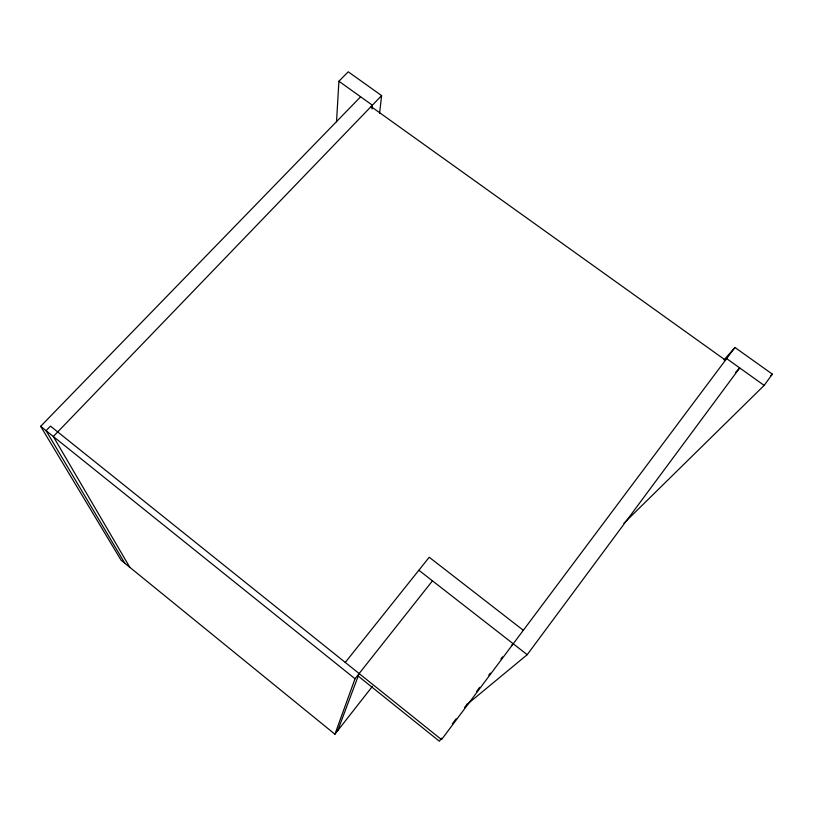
<?xml version="1.0" encoding="UTF-8"?>
<svg xmlns="http://www.w3.org/2000/svg" width="813" height="813" viewBox="0 0 813 813"><rect width="100%" height="100%" fill="white"/><g stroke="black" fill="none" stroke-linecap="round" stroke-linejoin="round"><path stroke-width="1.22" d="M336.521 121.818L338.909 81.259L348.228 71.798L381.622 95.609L379.569 113.241M371.988 108.983L372.384 105.202L338.909 81.259M360.626 96.798L40.65 426.327L121.076 560.208L334.926 734.21L355.027 678.743L432.455 580.838M337.71 730.663L359.133 673.56M623.886 523.267L764.149 385.403L772.35 374.132L734.962 347.476L724.068 359.834M467.058 704.434L527.22 654.678L739.728 367.943L735.419 372.578M441.642 738.153L439.355 741.202L358.137 676.05M452.282 723.936L456.083 718.855M464.447 707.686L467.485 703.621M476.611 691.436L479.65 687.381M488.776 675.197L490.29 673.164M500.93 658.947L502.454 656.914M734.962 347.476L441.53 739.606L50.477 426.124L46.067 430.677L124.816 563.257M334.926 734.21L372.466 686.294M345.261 662.443L429.223 557.251L523.328 630.288M724.972 360.484L726.649 358.584L764.149 385.403M381.622 95.609L53.312 436.49L129.816 567.322M770.551 375.921L772.35 374.132M511.387 645.502L513.237 643.784M371.063 106.574L725.46 360.179M418.858 570.238L527.22 654.678M40.65 426.327L355.027 678.743"/></g></svg>
